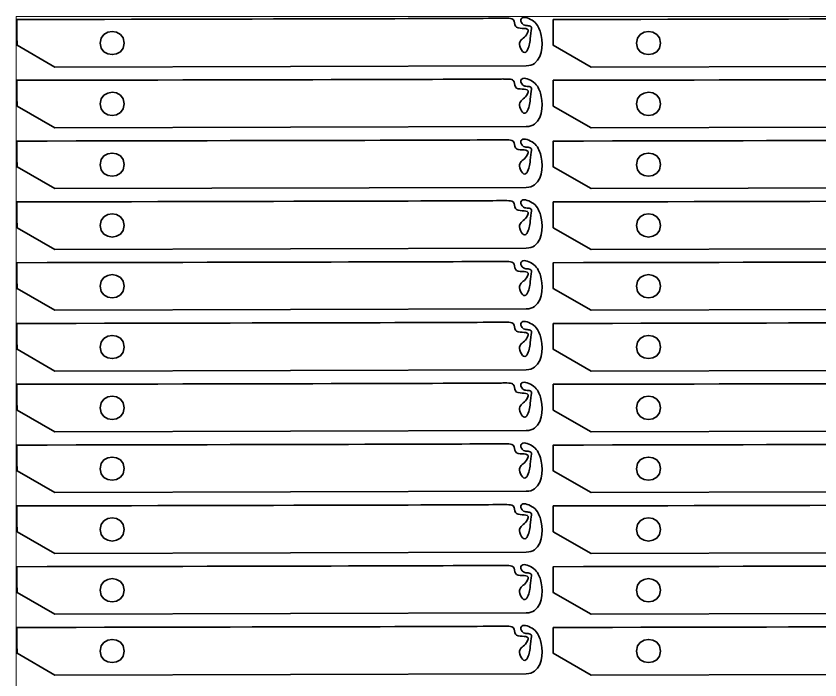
# Model space of a CAD drawing. Header units: millimetres. Extents: x 5 to 343, y -283 to -3.
# Drawn here: x 4.8 to 173.7, y -142.7 to -3.2 of the extents above; entities that cross this region are included whole.
import ezdxf

# ---------------------------------------------------------------- set-up
doc = ezdxf.new("R2010")
doc.units = ezdxf.units.MM
doc.header["$MEASUREMENT"] = 0
doc.layers.add('Laag 1', color=7, linetype='Continuous', lineweight=0)

# ---------------------------------------------------------------- blocks, each defined once
blk = doc.blocks.new('Block_3')
at = {"layer": 'Laag 1', "color": 177, "lineweight": 35, "true_color": 0x273582}
for points, knots in [([(111.05, -3.62), (110.97, -3.69), (110.9, -3.81), (110.87, -3.94), (110.76, -4.38), (111.15, -4.79), (111.19, -4.83), (111.76, -5.43), (112.61, -4.97), (113, -5.44), (113.17, -5.65), (113.09, -5.86), (112.96, -6.78), (112.72, -8.52), (112.81, -9.02), (112.39, -9.94), (112.19, -10.39), (112, -10.79), (111.68, -10.82), (111.36, -10.84), (111.01, -10.48), (110.78, -9.93), (110.52, -9.33), (110.56, -8.93), (110.65, -8.67), (110.9, -7.91), (111.76, -7.79), (112.22, -6.73), (112.36, -6.42), (112.43, -6.26), (112.36, -6.1), (112.09, -5.46), (110.2, -6.09), (109.7, -5.28), (109.45, -4.87), (109.69, -4.31), (109.22, -3.92), (109.13, -3.85), (109.05, -3.8), (108.93, -3.76), (108.59, -3.64), (108.17, -3.63), (107.31, -3.62), (107.12, -3.62), (107.02, -3.61), (106.82, -3.62), (105.8, -3.68), (73.79, -3.77), (4.96, -3.9), (4.96, -5.71), (4.97, -7.52), (4.98, -9.32), (4.98, -9.32), (12.92, -13.88), (12.92, -13.88), (12.92, -13.88), (111.99, -13.61), (111.99, -13.61), (112.74, -13.61), (113.3, -13.42), (113.73, -13.11), (115.7, -11.64), (115.43, -8.25), (114.97, -6.6), (114.78, -5.92), (114.43, -4.96), (113.52, -4.27), (112.8, -3.73), (111.56, -3.18), (111.05, -3.62)], [0, 0, 0, 0, 1, 1, 1, 2, 2, 2, 3, 3, 3, 4, 4, 4, 5, 5, 5, 6, 6, 6, 7, 7, 7, 8, 8, 8, 9, 9, 9, 10, 10, 10, 11, 11, 11, 12, 12, 12, 13, 13, 13, 14, 14, 14, 15, 15, 15, 16, 16, 16, 17, 17, 17, 18, 18, 18, 19, 19, 19, 20, 20, 20, 21, 21, 21, 22, 22, 22, 23, 23, 23, 23]), ([(22.47, -8.85), (22.43, -12.1), (27.53, -12.08), (27.47, -8.84), (27.51, -5.6), (22.42, -5.61), (22.47, -8.85)], [0, 0, 0, 0, 1, 1, 1, 2, 2, 2, 2])]:
    blk.add_open_spline(points, degree=3, knots=knots, dxfattribs=at)
blk = doc.blocks.new('Block_2')
at = {"layer": 'Laag 1'}
blk.add_blockref('Block_3', (0, 0), dxfattribs=at)
blk = doc.blocks.new('Block_5')
at = {"layer": 'Laag 1', "color": 177, "lineweight": 35, "true_color": 0x273582}
for points, knots in [([(223.75, -3.62), (223.67, -3.69), (223.6, -3.81), (223.57, -3.94), (223.46, -4.38), (223.85, -4.79), (223.88, -4.83), (224.46, -5.43), (225.31, -4.97), (225.69, -5.44), (225.86, -5.65), (225.79, -5.86), (225.66, -6.78), (225.42, -8.52), (225.5, -9.02), (225.08, -9.94), (224.88, -10.39), (224.7, -10.79), (224.38, -10.82), (224.06, -10.84), (223.71, -10.48), (223.48, -9.93), (223.21, -9.33), (223.26, -8.93), (223.34, -8.67), (223.6, -7.91), (224.45, -7.79), (224.92, -6.73), (225.05, -6.42), (225.12, -6.26), (225.06, -6.1), (224.78, -5.46), (222.89, -6.09), (222.4, -5.28), (222.14, -4.87), (222.39, -4.31), (221.92, -3.92), (221.82, -3.85), (221.75, -3.8), (221.63, -3.76), (221.29, -3.64), (220.86, -3.63), (220.01, -3.62), (219.81, -3.62), (219.71, -3.61), (219.51, -3.62), (218.49, -3.68), (186.49, -3.77), (117.65, -3.9), (117.66, -5.71), (117.66, -7.52), (117.67, -9.32), (117.67, -9.32), (125.61, -13.88), (125.61, -13.88), (125.61, -13.88), (224.68, -13.61), (224.68, -13.61), (225.43, -13.61), (226, -13.42), (226.43, -13.11), (228.4, -11.64), (228.12, -8.25), (227.66, -6.6), (227.47, -5.92), (227.13, -4.96), (226.21, -4.27), (225.5, -3.73), (224.25, -3.18), (223.75, -3.62)], [0, 0, 0, 0, 1, 1, 1, 2, 2, 2, 3, 3, 3, 4, 4, 4, 5, 5, 5, 6, 6, 6, 7, 7, 7, 8, 8, 8, 9, 9, 9, 10, 10, 10, 11, 11, 11, 12, 12, 12, 13, 13, 13, 14, 14, 14, 15, 15, 15, 16, 16, 16, 17, 17, 17, 18, 18, 18, 19, 19, 19, 20, 20, 20, 21, 21, 21, 22, 22, 22, 23, 23, 23, 23]), ([(135.17, -8.85), (135.13, -12.1), (140.22, -12.08), (140.17, -8.84), (140.21, -5.6), (135.11, -5.61), (135.17, -8.85)], [0, 0, 0, 0, 1, 1, 1, 2, 2, 2, 2])]:
    blk.add_open_spline(points, degree=3, knots=knots, dxfattribs=at)
blk = doc.blocks.new('Block_4')
at = {"layer": 'Laag 1'}
blk.add_blockref('Block_5', (0, 0), dxfattribs=at)
blk = doc.blocks.new('Block_9')
at = {"layer": 'Laag 1', "color": 177, "lineweight": 35, "true_color": 0x273582}
for points, knots in [([(111.05, -16.4), (110.97, -16.46), (110.9, -16.59), (110.87, -16.71), (110.76, -17.15), (111.15, -17.57), (111.19, -17.6), (111.76, -18.2), (112.61, -17.74), (113, -18.21), (113.17, -18.42), (113.09, -18.63), (112.96, -19.56), (112.72, -21.29), (112.81, -21.79), (112.39, -22.72), (112.19, -23.16), (112, -23.56), (111.68, -23.59), (111.36, -23.62), (111.01, -23.26), (110.78, -22.7), (110.52, -22.1), (110.56, -21.7), (110.65, -21.44), (110.9, -20.68), (111.76, -20.57), (112.22, -19.51), (112.36, -19.19), (112.43, -19.04), (112.36, -18.88), (112.09, -18.23), (110.2, -18.86), (109.7, -18.05), (109.45, -17.64), (109.69, -17.08), (109.22, -16.7), (109.13, -16.62), (109.05, -16.58), (108.93, -16.53), (108.59, -16.41), (108.17, -16.41), (107.31, -16.4), (107.12, -16.39), (107.02, -16.39), (106.82, -16.4), (105.8, -16.45), (73.79, -16.54), (4.96, -16.67), (4.96, -18.48), (4.97, -20.29), (4.98, -22.1), (4.98, -22.1), (12.92, -26.66), (12.92, -26.66), (12.92, -26.66), (111.99, -26.39), (111.99, -26.39), (112.74, -26.39), (113.3, -26.2), (113.73, -25.88), (115.7, -24.41), (115.43, -21.03), (114.97, -19.38), (114.78, -18.69), (114.43, -17.73), (113.52, -17.04), (112.8, -16.51), (111.56, -15.95), (111.05, -16.4)], [0, 0, 0, 0, 1, 1, 1, 2, 2, 2, 3, 3, 3, 4, 4, 4, 5, 5, 5, 6, 6, 6, 7, 7, 7, 8, 8, 8, 9, 9, 9, 10, 10, 10, 11, 11, 11, 12, 12, 12, 13, 13, 13, 14, 14, 14, 15, 15, 15, 16, 16, 16, 17, 17, 17, 18, 18, 18, 19, 19, 19, 20, 20, 20, 21, 21, 21, 22, 22, 22, 23, 23, 23, 23]), ([(22.47, -21.63), (22.43, -24.87), (27.53, -24.86), (27.47, -21.61), (27.51, -18.37), (22.42, -18.38), (22.47, -21.63)], [0, 0, 0, 0, 1, 1, 1, 2, 2, 2, 2])]:
    blk.add_open_spline(points, degree=3, knots=knots, dxfattribs=at)
blk = doc.blocks.new('Block_8')
at = {"layer": 'Laag 1'}
blk.add_blockref('Block_9', (0, 0), dxfattribs=at)
blk = doc.blocks.new('Block_11')
at = {"layer": 'Laag 1', "color": 177, "lineweight": 35, "true_color": 0x273582}
for points, knots in [([(223.75, -16.4), (223.67, -16.46), (223.6, -16.59), (223.57, -16.71), (223.46, -17.15), (223.85, -17.57), (223.88, -17.6), (224.46, -18.2), (225.31, -17.74), (225.69, -18.21), (225.86, -18.42), (225.79, -18.63), (225.66, -19.56), (225.42, -21.29), (225.5, -21.79), (225.08, -22.72), (224.88, -23.16), (224.7, -23.56), (224.38, -23.59), (224.06, -23.62), (223.71, -23.26), (223.48, -22.7), (223.21, -22.1), (223.26, -21.7), (223.34, -21.44), (223.6, -20.68), (224.45, -20.57), (224.92, -19.51), (225.05, -19.19), (225.12, -19.04), (225.06, -18.88), (224.78, -18.23), (222.89, -18.86), (222.4, -18.05), (222.14, -17.64), (222.39, -17.08), (221.92, -16.7), (221.82, -16.62), (221.75, -16.58), (221.63, -16.53), (221.29, -16.41), (220.86, -16.41), (220.01, -16.4), (219.81, -16.39), (219.71, -16.39), (219.51, -16.4), (218.49, -16.45), (186.49, -16.54), (117.65, -16.67), (117.66, -18.48), (117.66, -20.29), (117.67, -22.1), (117.67, -22.1), (125.61, -26.66), (125.61, -26.66), (125.61, -26.66), (224.68, -26.39), (224.68, -26.39), (225.43, -26.39), (226, -26.2), (226.43, -25.88), (228.4, -24.41), (228.12, -21.03), (227.66, -19.38), (227.47, -18.69), (227.13, -17.73), (226.21, -17.04), (225.5, -16.51), (224.25, -15.95), (223.75, -16.4)], [0, 0, 0, 0, 1, 1, 1, 2, 2, 2, 3, 3, 3, 4, 4, 4, 5, 5, 5, 6, 6, 6, 7, 7, 7, 8, 8, 8, 9, 9, 9, 10, 10, 10, 11, 11, 11, 12, 12, 12, 13, 13, 13, 14, 14, 14, 15, 15, 15, 16, 16, 16, 17, 17, 17, 18, 18, 18, 19, 19, 19, 20, 20, 20, 21, 21, 21, 22, 22, 22, 23, 23, 23, 23]), ([(135.17, -21.63), (135.13, -24.87), (140.22, -24.86), (140.17, -21.61), (140.21, -18.37), (135.11, -18.38), (135.17, -21.63)], [0, 0, 0, 0, 1, 1, 1, 2, 2, 2, 2])]:
    blk.add_open_spline(points, degree=3, knots=knots, dxfattribs=at)
blk = doc.blocks.new('Block_10')
at = {"layer": 'Laag 1'}
blk.add_blockref('Block_11', (0, 0), dxfattribs=at)
blk = doc.blocks.new('Block_15')
at = {"layer": 'Laag 1', "color": 177, "lineweight": 35, "true_color": 0x273582}
for points, knots in [([(111.05, -29.17), (110.97, -29.24), (110.9, -29.36), (110.87, -29.49), (110.76, -29.93), (111.15, -30.34), (111.19, -30.37), (111.76, -30.97), (112.61, -30.52), (113, -30.99), (113.17, -31.2), (113.09, -31.4), (112.96, -32.33), (112.72, -34.06), (112.81, -34.56), (112.39, -35.49), (112.19, -35.93), (112, -36.34), (111.68, -36.36), (111.36, -36.39), (111.01, -36.03), (110.78, -35.48), (110.52, -34.88), (110.56, -34.47), (110.65, -34.22), (110.9, -33.46), (111.76, -33.34), (112.22, -32.28), (112.36, -31.97), (112.43, -31.81), (112.36, -31.65), (112.09, -31), (110.2, -31.63), (109.7, -30.83), (109.45, -30.41), (109.69, -29.85), (109.22, -29.47), (109.13, -29.39), (109.05, -29.35), (108.93, -29.31), (108.59, -29.18), (108.17, -29.18), (107.31, -29.17), (107.12, -29.17), (107.02, -29.16), (106.82, -29.17), (105.8, -29.22), (73.79, -29.31), (4.96, -29.45), (4.96, -31.26), (4.97, -33.06), (4.98, -34.87), (4.98, -34.87), (12.92, -39.43), (12.92, -39.43), (12.92, -39.43), (111.99, -39.16), (111.99, -39.16), (112.74, -39.16), (113.3, -38.97), (113.73, -38.65), (115.7, -37.18), (115.43, -33.8), (114.97, -32.15), (114.78, -31.47), (114.43, -30.51), (113.52, -29.82), (112.8, -29.28), (111.56, -28.73), (111.05, -29.17)], [0, 0, 0, 0, 1, 1, 1, 2, 2, 2, 3, 3, 3, 4, 4, 4, 5, 5, 5, 6, 6, 6, 7, 7, 7, 8, 8, 8, 9, 9, 9, 10, 10, 10, 11, 11, 11, 12, 12, 12, 13, 13, 13, 14, 14, 14, 15, 15, 15, 16, 16, 16, 17, 17, 17, 18, 18, 18, 19, 19, 19, 20, 20, 20, 21, 21, 21, 22, 22, 22, 23, 23, 23, 23]), ([(22.47, -34.4), (22.43, -37.64), (27.53, -37.63), (27.47, -34.39), (27.51, -31.14), (22.42, -31.16), (22.47, -34.4)], [0, 0, 0, 0, 1, 1, 1, 2, 2, 2, 2])]:
    blk.add_open_spline(points, degree=3, knots=knots, dxfattribs=at)
blk = doc.blocks.new('Block_14')
at = {"layer": 'Laag 1'}
blk.add_blockref('Block_15', (0, 0), dxfattribs=at)
blk = doc.blocks.new('Block_17')
at = {"layer": 'Laag 1', "color": 177, "lineweight": 35, "true_color": 0x273582}
for points, knots in [([(223.75, -29.17), (223.67, -29.24), (223.6, -29.36), (223.57, -29.49), (223.46, -29.93), (223.85, -30.34), (223.88, -30.37), (224.46, -30.97), (225.31, -30.52), (225.69, -30.99), (225.86, -31.2), (225.79, -31.4), (225.66, -32.33), (225.42, -34.06), (225.5, -34.56), (225.08, -35.49), (224.88, -35.93), (224.7, -36.34), (224.38, -36.36), (224.06, -36.39), (223.71, -36.03), (223.48, -35.48), (223.21, -34.88), (223.26, -34.47), (223.34, -34.22), (223.6, -33.46), (224.45, -33.34), (224.92, -32.28), (225.05, -31.97), (225.12, -31.81), (225.06, -31.65), (224.78, -31), (222.89, -31.63), (222.4, -30.83), (222.14, -30.41), (222.39, -29.85), (221.92, -29.47), (221.82, -29.39), (221.75, -29.35), (221.63, -29.31), (221.29, -29.18), (220.86, -29.18), (220.01, -29.17), (219.81, -29.17), (219.71, -29.16), (219.51, -29.17), (218.49, -29.22), (186.49, -29.31), (117.65, -29.45), (117.66, -31.26), (117.66, -33.06), (117.67, -34.87), (117.67, -34.87), (125.61, -39.43), (125.61, -39.43), (125.61, -39.43), (224.68, -39.16), (224.68, -39.16), (225.43, -39.16), (226, -38.97), (226.43, -38.65), (228.4, -37.18), (228.12, -33.8), (227.66, -32.15), (227.47, -31.47), (227.13, -30.51), (226.21, -29.82), (225.5, -29.28), (224.25, -28.73), (223.75, -29.17)], [0, 0, 0, 0, 1, 1, 1, 2, 2, 2, 3, 3, 3, 4, 4, 4, 5, 5, 5, 6, 6, 6, 7, 7, 7, 8, 8, 8, 9, 9, 9, 10, 10, 10, 11, 11, 11, 12, 12, 12, 13, 13, 13, 14, 14, 14, 15, 15, 15, 16, 16, 16, 17, 17, 17, 18, 18, 18, 19, 19, 19, 20, 20, 20, 21, 21, 21, 22, 22, 22, 23, 23, 23, 23]), ([(135.17, -34.4), (135.13, -37.64), (140.22, -37.63), (140.17, -34.39), (140.21, -31.14), (135.11, -31.16), (135.17, -34.4)], [0, 0, 0, 0, 1, 1, 1, 2, 2, 2, 2])]:
    blk.add_open_spline(points, degree=3, knots=knots, dxfattribs=at)
blk = doc.blocks.new('Block_16')
at = {"layer": 'Laag 1'}
blk.add_blockref('Block_17', (0, 0), dxfattribs=at)
blk = doc.blocks.new('Block_21')
at = {"layer": 'Laag 1', "color": 177, "lineweight": 35, "true_color": 0x273582}
for points, knots in [([(111.05, -41.94), (110.97, -42.01), (110.9, -42.13), (110.87, -42.26), (110.76, -42.7), (111.15, -43.11), (111.19, -43.15), (111.76, -43.75), (112.61, -43.29), (113, -43.76), (113.17, -43.97), (113.09, -44.18), (112.96, -45.1), (112.72, -46.84), (112.81, -47.34), (112.39, -48.26), (112.19, -48.71), (112, -49.11), (111.68, -49.14), (111.36, -49.16), (111.01, -48.8), (110.78, -48.25), (110.52, -47.65), (110.56, -47.25), (110.65, -46.99), (110.9, -46.23), (111.76, -46.11), (112.22, -45.05), (112.36, -44.74), (112.43, -44.58), (112.36, -44.42), (112.09, -43.78), (110.2, -44.41), (109.7, -43.6), (109.45, -43.19), (109.69, -42.63), (109.22, -42.24), (109.13, -42.17), (109.05, -42.12), (108.93, -42.08), (108.59, -41.96), (108.17, -41.95), (107.31, -41.94), (107.12, -41.94), (107.02, -41.93), (106.82, -41.94), (105.8, -42), (73.79, -42.09), (4.96, -42.22), (4.96, -44.03), (4.97, -45.84), (4.98, -47.64), (4.98, -47.64), (12.92, -52.2), (12.92, -52.2), (12.92, -52.2), (111.99, -51.93), (111.99, -51.93), (112.74, -51.93), (113.3, -51.75), (113.73, -51.43), (115.7, -49.96), (115.43, -46.57), (114.97, -44.92), (114.78, -44.24), (114.43, -43.28), (113.52, -42.59), (112.8, -42.05), (111.56, -41.5), (111.05, -41.94)], [0, 0, 0, 0, 1, 1, 1, 2, 2, 2, 3, 3, 3, 4, 4, 4, 5, 5, 5, 6, 6, 6, 7, 7, 7, 8, 8, 8, 9, 9, 9, 10, 10, 10, 11, 11, 11, 12, 12, 12, 13, 13, 13, 14, 14, 14, 15, 15, 15, 16, 16, 16, 17, 17, 17, 18, 18, 18, 19, 19, 19, 20, 20, 20, 21, 21, 21, 22, 22, 22, 23, 23, 23, 23]), ([(22.47, -47.17), (22.43, -50.42), (27.53, -50.4), (27.47, -47.16), (27.51, -43.92), (22.42, -43.93), (22.47, -47.17)], [0, 0, 0, 0, 1, 1, 1, 2, 2, 2, 2])]:
    blk.add_open_spline(points, degree=3, knots=knots, dxfattribs=at)
blk = doc.blocks.new('Block_20')
at = {"layer": 'Laag 1'}
blk.add_blockref('Block_21', (0, 0), dxfattribs=at)
blk = doc.blocks.new('Block_23')
at = {"layer": 'Laag 1', "color": 177, "lineweight": 35, "true_color": 0x273582}
for points, knots in [([(223.75, -41.94), (223.67, -42.01), (223.6, -42.13), (223.57, -42.26), (223.46, -42.7), (223.85, -43.11), (223.88, -43.15), (224.46, -43.75), (225.31, -43.29), (225.69, -43.76), (225.86, -43.97), (225.79, -44.18), (225.66, -45.1), (225.42, -46.84), (225.5, -47.34), (225.08, -48.26), (224.88, -48.71), (224.7, -49.11), (224.38, -49.14), (224.06, -49.16), (223.71, -48.8), (223.48, -48.25), (223.21, -47.65), (223.26, -47.25), (223.34, -46.99), (223.6, -46.23), (224.45, -46.11), (224.92, -45.05), (225.05, -44.74), (225.12, -44.58), (225.06, -44.42), (224.78, -43.78), (222.89, -44.41), (222.4, -43.6), (222.14, -43.19), (222.39, -42.63), (221.92, -42.24), (221.82, -42.17), (221.75, -42.12), (221.63, -42.08), (221.29, -41.96), (220.86, -41.95), (220.01, -41.94), (219.81, -41.94), (219.71, -41.93), (219.51, -41.94), (218.49, -42), (186.49, -42.09), (117.65, -42.22), (117.66, -44.03), (117.66, -45.84), (117.67, -47.64), (117.67, -47.64), (125.61, -52.2), (125.61, -52.2), (125.61, -52.2), (224.68, -51.93), (224.68, -51.93), (225.43, -51.93), (226, -51.75), (226.43, -51.43), (228.4, -49.96), (228.12, -46.57), (227.66, -44.92), (227.47, -44.24), (227.13, -43.28), (226.21, -42.59), (225.5, -42.05), (224.25, -41.5), (223.75, -41.94)], [0, 0, 0, 0, 1, 1, 1, 2, 2, 2, 3, 3, 3, 4, 4, 4, 5, 5, 5, 6, 6, 6, 7, 7, 7, 8, 8, 8, 9, 9, 9, 10, 10, 10, 11, 11, 11, 12, 12, 12, 13, 13, 13, 14, 14, 14, 15, 15, 15, 16, 16, 16, 17, 17, 17, 18, 18, 18, 19, 19, 19, 20, 20, 20, 21, 21, 21, 22, 22, 22, 23, 23, 23, 23]), ([(135.17, -47.17), (135.13, -50.42), (140.22, -50.4), (140.17, -47.16), (140.21, -43.92), (135.11, -43.93), (135.17, -47.17)], [0, 0, 0, 0, 1, 1, 1, 2, 2, 2, 2])]:
    blk.add_open_spline(points, degree=3, knots=knots, dxfattribs=at)
blk = doc.blocks.new('Block_22')
at = {"layer": 'Laag 1'}
blk.add_blockref('Block_23', (0, 0), dxfattribs=at)
blk = doc.blocks.new('Block_27')
at = {"layer": 'Laag 1', "color": 177, "lineweight": 35, "true_color": 0x273582}
for points, knots in [([(111.05, -54.72), (110.97, -54.79), (110.9, -54.91), (110.87, -55.04), (110.76, -55.47), (111.15, -55.89), (111.19, -55.92), (111.76, -56.52), (112.61, -56.06), (113, -56.53), (113.17, -56.74), (113.09, -56.95), (112.96, -57.88), (112.72, -59.61), (112.81, -60.11), (112.39, -61.04), (112.19, -61.48), (112, -61.89), (111.68, -61.91), (111.36, -61.94), (111.01, -61.58), (110.78, -61.03), (110.52, -60.43), (110.56, -60.02), (110.65, -59.77), (110.9, -59), (111.76, -58.89), (112.22, -57.83), (112.36, -57.51), (112.43, -57.36), (112.36, -57.2), (112.09, -56.55), (110.2, -57.18), (109.7, -56.37), (109.45, -55.96), (109.69, -55.4), (109.22, -55.02), (109.13, -54.94), (109.05, -54.9), (108.93, -54.86), (108.59, -54.73), (108.17, -54.73), (107.31, -54.72), (107.12, -54.71), (107.02, -54.71), (106.82, -54.72), (105.8, -54.77), (73.79, -54.86), (4.96, -55), (4.96, -56.8), (4.97, -58.61), (4.98, -60.42), (4.98, -60.42), (12.92, -64.98), (12.92, -64.98), (12.92, -64.98), (111.99, -64.71), (111.99, -64.71), (112.74, -64.71), (113.3, -64.52), (113.73, -64.2), (115.7, -62.73), (115.43, -59.35), (114.97, -57.7), (114.78, -57.02), (114.43, -56.05), (113.52, -55.36), (112.8, -54.83), (111.56, -54.27), (111.05, -54.72)], [0, 0, 0, 0, 1, 1, 1, 2, 2, 2, 3, 3, 3, 4, 4, 4, 5, 5, 5, 6, 6, 6, 7, 7, 7, 8, 8, 8, 9, 9, 9, 10, 10, 10, 11, 11, 11, 12, 12, 12, 13, 13, 13, 14, 14, 14, 15, 15, 15, 16, 16, 16, 17, 17, 17, 18, 18, 18, 19, 19, 19, 20, 20, 20, 21, 21, 21, 22, 22, 22, 23, 23, 23, 23]), ([(22.47, -59.95), (22.43, -63.19), (27.53, -63.18), (27.47, -59.93), (27.51, -56.69), (22.42, -56.7), (22.47, -59.95)], [0, 0, 0, 0, 1, 1, 1, 2, 2, 2, 2])]:
    blk.add_open_spline(points, degree=3, knots=knots, dxfattribs=at)
blk = doc.blocks.new('Block_26')
at = {"layer": 'Laag 1'}
blk.add_blockref('Block_27', (0, 0), dxfattribs=at)
blk = doc.blocks.new('Block_29')
at = {"layer": 'Laag 1', "color": 177, "lineweight": 35, "true_color": 0x273582}
for points, knots in [([(223.75, -54.72), (223.67, -54.79), (223.6, -54.91), (223.57, -55.04), (223.46, -55.47), (223.85, -55.89), (223.88, -55.92), (224.46, -56.52), (225.31, -56.06), (225.69, -56.53), (225.86, -56.74), (225.79, -56.95), (225.66, -57.88), (225.42, -59.61), (225.5, -60.11), (225.08, -61.04), (224.88, -61.48), (224.7, -61.89), (224.38, -61.91), (224.06, -61.94), (223.71, -61.58), (223.48, -61.03), (223.21, -60.43), (223.26, -60.02), (223.34, -59.77), (223.6, -59), (224.45, -58.89), (224.92, -57.83), (225.05, -57.51), (225.12, -57.36), (225.06, -57.2), (224.78, -56.55), (222.89, -57.18), (222.4, -56.37), (222.14, -55.96), (222.39, -55.4), (221.92, -55.02), (221.82, -54.94), (221.75, -54.9), (221.63, -54.86), (221.29, -54.73), (220.86, -54.73), (220.01, -54.72), (219.81, -54.71), (219.71, -54.71), (219.51, -54.72), (218.49, -54.77), (186.49, -54.86), (117.65, -55), (117.66, -56.8), (117.66, -58.61), (117.67, -60.42), (117.67, -60.42), (125.61, -64.98), (125.61, -64.98), (125.61, -64.98), (224.68, -64.71), (224.68, -64.71), (225.43, -64.71), (226, -64.52), (226.43, -64.2), (228.4, -62.73), (228.12, -59.35), (227.66, -57.7), (227.47, -57.02), (227.13, -56.05), (226.21, -55.36), (225.5, -54.83), (224.25, -54.27), (223.75, -54.72)], [0, 0, 0, 0, 1, 1, 1, 2, 2, 2, 3, 3, 3, 4, 4, 4, 5, 5, 5, 6, 6, 6, 7, 7, 7, 8, 8, 8, 9, 9, 9, 10, 10, 10, 11, 11, 11, 12, 12, 12, 13, 13, 13, 14, 14, 14, 15, 15, 15, 16, 16, 16, 17, 17, 17, 18, 18, 18, 19, 19, 19, 20, 20, 20, 21, 21, 21, 22, 22, 22, 23, 23, 23, 23]), ([(135.17, -59.95), (135.13, -63.19), (140.22, -63.18), (140.17, -59.93), (140.21, -56.69), (135.11, -56.7), (135.17, -59.95)], [0, 0, 0, 0, 1, 1, 1, 2, 2, 2, 2])]:
    blk.add_open_spline(points, degree=3, knots=knots, dxfattribs=at)
blk = doc.blocks.new('Block_28')
at = {"layer": 'Laag 1'}
blk.add_blockref('Block_29', (0, 0), dxfattribs=at)
blk = doc.blocks.new('Block_33')
at = {"layer": 'Laag 1', "color": 177, "lineweight": 35, "true_color": 0x273582}
for points, knots in [([(111.05, -67.49), (110.97, -67.56), (110.9, -67.68), (110.87, -67.81), (110.76, -68.25), (111.15, -68.66), (111.19, -68.7), (111.76, -69.29), (112.61, -68.84), (113, -69.31), (113.17, -69.52), (113.09, -69.72), (112.96, -70.65), (112.72, -72.39), (112.81, -72.88), (112.39, -73.81), (112.19, -74.25), (112, -74.66), (111.68, -74.69), (111.36, -74.71), (111.01, -74.35), (110.78, -73.8), (110.52, -73.2), (110.56, -72.8), (110.65, -72.54), (110.9, -71.78), (111.76, -71.66), (112.22, -70.6), (112.36, -70.29), (112.43, -70.13), (112.36, -69.97), (112.09, -69.33), (110.2, -69.96), (109.7, -69.15), (109.45, -68.73), (109.69, -68.17), (109.22, -67.79), (109.13, -67.71), (109.05, -67.67), (108.93, -67.63), (108.59, -67.5), (108.17, -67.5), (107.31, -67.49), (107.12, -67.49), (107.02, -67.48), (106.82, -67.49), (105.8, -67.54), (73.79, -67.63), (4.96, -67.77), (4.96, -69.58), (4.97, -71.38), (4.98, -73.19), (4.98, -73.19), (12.92, -77.75), (12.92, -77.75), (12.92, -77.75), (111.99, -77.48), (111.99, -77.48), (112.74, -77.48), (113.3, -77.29), (113.73, -76.97), (115.7, -75.51), (115.43, -72.12), (114.97, -70.47), (114.78, -69.79), (114.43, -68.83), (113.52, -68.14), (112.8, -67.6), (111.56, -67.05), (111.05, -67.49)], [0, 0, 0, 0, 1, 1, 1, 2, 2, 2, 3, 3, 3, 4, 4, 4, 5, 5, 5, 6, 6, 6, 7, 7, 7, 8, 8, 8, 9, 9, 9, 10, 10, 10, 11, 11, 11, 12, 12, 12, 13, 13, 13, 14, 14, 14, 15, 15, 15, 16, 16, 16, 17, 17, 17, 18, 18, 18, 19, 19, 19, 20, 20, 20, 21, 21, 21, 22, 22, 22, 23, 23, 23, 23]), ([(22.47, -72.72), (22.43, -75.97), (27.53, -75.95), (27.47, -72.71), (27.51, -69.46), (22.42, -69.48), (22.47, -72.72)], [0, 0, 0, 0, 1, 1, 1, 2, 2, 2, 2])]:
    blk.add_open_spline(points, degree=3, knots=knots, dxfattribs=at)
blk = doc.blocks.new('Block_32')
at = {"layer": 'Laag 1'}
blk.add_blockref('Block_33', (0, 0), dxfattribs=at)
blk = doc.blocks.new('Block_35')
at = {"layer": 'Laag 1', "color": 177, "lineweight": 35, "true_color": 0x273582}
for points, knots in [([(223.75, -67.49), (223.67, -67.56), (223.6, -67.68), (223.57, -67.81), (223.46, -68.25), (223.85, -68.66), (223.88, -68.7), (224.46, -69.29), (225.31, -68.84), (225.69, -69.31), (225.86, -69.52), (225.79, -69.72), (225.66, -70.65), (225.42, -72.39), (225.5, -72.88), (225.08, -73.81), (224.88, -74.25), (224.7, -74.66), (224.38, -74.69), (224.06, -74.71), (223.71, -74.35), (223.48, -73.8), (223.21, -73.2), (223.26, -72.8), (223.34, -72.54), (223.6, -71.78), (224.45, -71.66), (224.92, -70.6), (225.05, -70.29), (225.12, -70.13), (225.06, -69.97), (224.78, -69.33), (222.89, -69.96), (222.4, -69.15), (222.14, -68.73), (222.39, -68.17), (221.92, -67.79), (221.82, -67.71), (221.75, -67.67), (221.63, -67.63), (221.29, -67.5), (220.86, -67.5), (220.01, -67.49), (219.81, -67.49), (219.71, -67.48), (219.51, -67.49), (218.49, -67.54), (186.49, -67.63), (117.65, -67.77), (117.66, -69.58), (117.66, -71.38), (117.67, -73.19), (117.67, -73.19), (125.61, -77.75), (125.61, -77.75), (125.61, -77.75), (224.68, -77.48), (224.68, -77.48), (225.43, -77.48), (226, -77.29), (226.43, -76.97), (228.4, -75.51), (228.12, -72.12), (227.66, -70.47), (227.47, -69.79), (227.13, -68.83), (226.21, -68.14), (225.5, -67.6), (224.25, -67.05), (223.75, -67.49)], [0, 0, 0, 0, 1, 1, 1, 2, 2, 2, 3, 3, 3, 4, 4, 4, 5, 5, 5, 6, 6, 6, 7, 7, 7, 8, 8, 8, 9, 9, 9, 10, 10, 10, 11, 11, 11, 12, 12, 12, 13, 13, 13, 14, 14, 14, 15, 15, 15, 16, 16, 16, 17, 17, 17, 18, 18, 18, 19, 19, 19, 20, 20, 20, 21, 21, 21, 22, 22, 22, 23, 23, 23, 23]), ([(135.17, -72.72), (135.13, -75.97), (140.22, -75.95), (140.17, -72.71), (140.21, -69.46), (135.11, -69.48), (135.17, -72.72)], [0, 0, 0, 0, 1, 1, 1, 2, 2, 2, 2])]:
    blk.add_open_spline(points, degree=3, knots=knots, dxfattribs=at)
blk = doc.blocks.new('Block_34')
at = {"layer": 'Laag 1'}
blk.add_blockref('Block_35', (0, 0), dxfattribs=at)
blk = doc.blocks.new('Block_39')
at = {"layer": 'Laag 1', "color": 177, "lineweight": 35, "true_color": 0x273582}
for points, knots in [([(111.05, -80.26), (110.97, -80.33), (110.9, -80.45), (110.87, -80.58), (110.76, -81.02), (111.15, -81.44), (111.19, -81.47), (111.76, -82.07), (112.61, -81.61), (113, -82.08), (113.17, -82.29), (113.09, -82.5), (112.96, -83.42), (112.72, -85.16), (112.81, -85.66), (112.39, -86.59), (112.19, -87.03), (112, -87.43), (111.68, -87.46), (111.36, -87.49), (111.01, -87.13), (110.78, -86.57), (110.52, -85.97), (110.56, -85.57), (110.65, -85.31), (110.9, -84.55), (111.76, -84.44), (112.22, -83.38), (112.36, -83.06), (112.43, -82.9), (112.36, -82.74), (112.09, -82.1), (110.2, -82.73), (109.7, -81.92), (109.45, -81.51), (109.69, -80.95), (109.22, -80.56), (109.13, -80.49), (109.05, -80.45), (108.93, -80.4), (108.59, -80.28), (108.17, -80.27), (107.31, -80.26), (107.12, -80.26), (107.02, -80.26), (106.82, -80.27), (105.8, -80.32), (73.79, -80.41), (4.96, -80.54), (4.96, -82.35), (4.97, -84.16), (4.98, -85.97), (4.98, -85.97), (12.92, -90.52), (12.92, -90.52), (12.92, -90.52), (111.99, -90.26), (111.99, -90.26), (112.74, -90.25), (113.3, -90.07), (113.73, -89.75), (115.7, -88.28), (115.43, -84.89), (114.97, -83.25), (114.78, -82.56), (114.43, -81.6), (113.52, -80.91), (112.8, -80.37), (111.56, -79.82), (111.05, -80.26)], [0, 0, 0, 0, 1, 1, 1, 2, 2, 2, 3, 3, 3, 4, 4, 4, 5, 5, 5, 6, 6, 6, 7, 7, 7, 8, 8, 8, 9, 9, 9, 10, 10, 10, 11, 11, 11, 12, 12, 12, 13, 13, 13, 14, 14, 14, 15, 15, 15, 16, 16, 16, 17, 17, 17, 18, 18, 18, 19, 19, 19, 20, 20, 20, 21, 21, 21, 22, 22, 22, 23, 23, 23, 23]), ([(22.47, -85.5), (22.43, -88.74), (27.53, -88.73), (27.47, -85.48), (27.51, -82.24), (22.42, -82.25), (22.47, -85.5)], [0, 0, 0, 0, 1, 1, 1, 2, 2, 2, 2])]:
    blk.add_open_spline(points, degree=3, knots=knots, dxfattribs=at)
blk = doc.blocks.new('Block_38')
at = {"layer": 'Laag 1'}
blk.add_blockref('Block_39', (0, 0), dxfattribs=at)
blk = doc.blocks.new('Block_41')
at = {"layer": 'Laag 1', "color": 177, "lineweight": 35, "true_color": 0x273582}
for points, knots in [([(223.75, -80.26), (223.67, -80.33), (223.6, -80.45), (223.57, -80.58), (223.46, -81.02), (223.85, -81.44), (223.88, -81.47), (224.46, -82.07), (225.31, -81.61), (225.69, -82.08), (225.86, -82.29), (225.79, -82.5), (225.66, -83.42), (225.42, -85.16), (225.5, -85.66), (225.08, -86.59), (224.88, -87.03), (224.7, -87.43), (224.38, -87.46), (224.06, -87.49), (223.71, -87.13), (223.48, -86.57), (223.21, -85.97), (223.26, -85.57), (223.34, -85.31), (223.6, -84.55), (224.45, -84.44), (224.92, -83.38), (225.05, -83.06), (225.12, -82.9), (225.06, -82.74), (224.78, -82.1), (222.89, -82.73), (222.4, -81.92), (222.14, -81.51), (222.39, -80.95), (221.92, -80.56), (221.82, -80.49), (221.75, -80.45), (221.63, -80.4), (221.29, -80.28), (220.86, -80.27), (220.01, -80.26), (219.81, -80.26), (219.71, -80.26), (219.51, -80.27), (218.49, -80.32), (186.49, -80.41), (117.65, -80.54), (117.66, -82.35), (117.66, -84.16), (117.67, -85.97), (117.67, -85.97), (125.61, -90.52), (125.61, -90.52), (125.61, -90.52), (224.68, -90.26), (224.68, -90.26), (225.43, -90.25), (226, -90.07), (226.43, -89.75), (228.4, -88.28), (228.12, -84.89), (227.66, -83.25), (227.47, -82.56), (227.13, -81.6), (226.21, -80.91), (225.5, -80.37), (224.25, -79.82), (223.75, -80.26)], [0, 0, 0, 0, 1, 1, 1, 2, 2, 2, 3, 3, 3, 4, 4, 4, 5, 5, 5, 6, 6, 6, 7, 7, 7, 8, 8, 8, 9, 9, 9, 10, 10, 10, 11, 11, 11, 12, 12, 12, 13, 13, 13, 14, 14, 14, 15, 15, 15, 16, 16, 16, 17, 17, 17, 18, 18, 18, 19, 19, 19, 20, 20, 20, 21, 21, 21, 22, 22, 22, 23, 23, 23, 23]), ([(135.17, -85.5), (135.13, -88.74), (140.22, -88.73), (140.17, -85.48), (140.21, -82.24), (135.11, -82.25), (135.17, -85.5)], [0, 0, 0, 0, 1, 1, 1, 2, 2, 2, 2])]:
    blk.add_open_spline(points, degree=3, knots=knots, dxfattribs=at)
blk = doc.blocks.new('Block_40')
at = {"layer": 'Laag 1'}
blk.add_blockref('Block_41', (0, 0), dxfattribs=at)
blk = doc.blocks.new('Block_45')
at = {"layer": 'Laag 1', "color": 177, "lineweight": 35, "true_color": 0x273582}
for points, knots in [([(111.05, -93.04), (110.97, -93.11), (110.9, -93.23), (110.87, -93.36), (110.76, -93.79), (111.15, -94.21), (111.19, -94.24), (111.76, -94.84), (112.61, -94.39), (113, -94.85), (113.17, -95.06), (113.09, -95.27), (112.96, -96.2), (112.72, -97.93), (112.81, -98.43), (112.39, -99.36), (112.19, -99.8), (112, -100.21), (111.68, -100.23), (111.36, -100.26), (111.01, -99.9), (110.78, -99.35), (110.52, -98.75), (110.56, -98.34), (110.65, -98.09), (110.9, -97.32), (111.76, -97.21), (112.22, -96.15), (112.36, -95.83), (112.43, -95.68), (112.36, -95.52), (112.09, -94.87), (110.2, -95.5), (109.7, -94.69), (109.45, -94.28), (109.69, -93.72), (109.22, -93.34), (109.13, -93.26), (109.05, -93.22), (108.93, -93.18), (108.59, -93.05), (108.17, -93.05), (107.31, -93.04), (107.12, -93.04), (107.02, -93.03), (106.82, -93.04), (105.8, -93.09), (73.79, -93.18), (4.96, -93.32), (4.96, -95.12), (4.97, -96.93), (4.98, -98.74), (4.98, -98.74), (12.92, -103.3), (12.92, -103.3), (12.92, -103.3), (111.99, -103.03), (111.99, -103.03), (112.74, -103.03), (113.3, -102.84), (113.73, -102.52), (115.7, -101.05), (115.43, -97.67), (114.97, -96.02), (114.78, -95.34), (114.43, -94.37), (113.52, -93.68), (112.8, -93.15), (111.56, -92.59), (111.05, -93.04)], [0, 0, 0, 0, 1, 1, 1, 2, 2, 2, 3, 3, 3, 4, 4, 4, 5, 5, 5, 6, 6, 6, 7, 7, 7, 8, 8, 8, 9, 9, 9, 10, 10, 10, 11, 11, 11, 12, 12, 12, 13, 13, 13, 14, 14, 14, 15, 15, 15, 16, 16, 16, 17, 17, 17, 18, 18, 18, 19, 19, 19, 20, 20, 20, 21, 21, 21, 22, 22, 22, 23, 23, 23, 23]), ([(22.47, -98.27), (22.43, -101.51), (27.53, -101.5), (27.47, -98.26), (27.51, -95.01), (22.42, -95.03), (22.47, -98.27)], [0, 0, 0, 0, 1, 1, 1, 2, 2, 2, 2])]:
    blk.add_open_spline(points, degree=3, knots=knots, dxfattribs=at)
blk = doc.blocks.new('Block_44')
at = {"layer": 'Laag 1'}
blk.add_blockref('Block_45', (0, 0), dxfattribs=at)
blk = doc.blocks.new('Block_47')
at = {"layer": 'Laag 1', "color": 177, "lineweight": 35, "true_color": 0x273582}
for points, knots in [([(223.75, -93.04), (223.67, -93.11), (223.6, -93.23), (223.57, -93.36), (223.46, -93.79), (223.85, -94.21), (223.88, -94.24), (224.46, -94.84), (225.31, -94.39), (225.69, -94.85), (225.86, -95.06), (225.79, -95.27), (225.66, -96.2), (225.42, -97.93), (225.5, -98.43), (225.08, -99.36), (224.88, -99.8), (224.7, -100.21), (224.38, -100.23), (224.06, -100.26), (223.71, -99.9), (223.48, -99.35), (223.21, -98.75), (223.26, -98.34), (223.34, -98.09), (223.6, -97.32), (224.45, -97.21), (224.92, -96.15), (225.05, -95.83), (225.12, -95.68), (225.06, -95.52), (224.78, -94.87), (222.89, -95.5), (222.4, -94.69), (222.14, -94.28), (222.39, -93.72), (221.92, -93.34), (221.82, -93.26), (221.75, -93.22), (221.63, -93.18), (221.29, -93.05), (220.86, -93.05), (220.01, -93.04), (219.81, -93.04), (219.71, -93.03), (219.51, -93.04), (218.49, -93.09), (186.49, -93.18), (117.65, -93.32), (117.66, -95.12), (117.66, -96.93), (117.67, -98.74), (117.67, -98.74), (125.61, -103.3), (125.61, -103.3), (125.61, -103.3), (224.68, -103.03), (224.68, -103.03), (225.43, -103.03), (226, -102.84), (226.43, -102.52), (228.4, -101.05), (228.12, -97.67), (227.66, -96.02), (227.47, -95.34), (227.13, -94.37), (226.21, -93.68), (225.5, -93.15), (224.25, -92.59), (223.75, -93.04)], [0, 0, 0, 0, 1, 1, 1, 2, 2, 2, 3, 3, 3, 4, 4, 4, 5, 5, 5, 6, 6, 6, 7, 7, 7, 8, 8, 8, 9, 9, 9, 10, 10, 10, 11, 11, 11, 12, 12, 12, 13, 13, 13, 14, 14, 14, 15, 15, 15, 16, 16, 16, 17, 17, 17, 18, 18, 18, 19, 19, 19, 20, 20, 20, 21, 21, 21, 22, 22, 22, 23, 23, 23, 23]), ([(135.17, -98.27), (135.13, -101.51), (140.22, -101.5), (140.17, -98.26), (140.21, -95.01), (135.11, -95.03), (135.17, -98.27)], [0, 0, 0, 0, 1, 1, 1, 2, 2, 2, 2])]:
    blk.add_open_spline(points, degree=3, knots=knots, dxfattribs=at)
blk = doc.blocks.new('Block_46')
at = {"layer": 'Laag 1'}
blk.add_blockref('Block_47', (0, 0), dxfattribs=at)
blk = doc.blocks.new('Block_51')
at = {"layer": 'Laag 1', "color": 177, "lineweight": 35, "true_color": 0x273582}
for points, knots in [([(111.05, -105.81), (110.97, -105.88), (110.9, -106), (110.87, -106.13), (110.76, -106.57), (111.15, -106.98), (111.19, -107.02), (111.76, -107.61), (112.61, -107.16), (113, -107.63), (113.17, -107.84), (113.09, -108.05), (112.96, -108.97), (112.72, -110.71), (112.81, -111.21), (112.39, -112.13), (112.19, -112.58), (112, -112.98), (111.68, -113.01), (111.36, -113.03), (111.01, -112.67), (110.78, -112.12), (110.52, -111.52), (110.56, -111.12), (110.65, -110.86), (110.9, -110.1), (111.76, -109.98), (112.22, -108.92), (112.36, -108.61), (112.43, -108.45), (112.36, -108.29), (112.09, -107.65), (110.2, -108.28), (109.7, -107.47), (109.45, -107.06), (109.69, -106.5), (109.22, -106.11), (109.13, -106.04), (109.05, -105.99), (108.93, -105.95), (108.59, -105.83), (108.17, -105.82), (107.31, -105.81), (107.12, -105.81), (107.02, -105.8), (106.82, -105.81), (105.8, -105.86), (73.79, -105.96), (4.96, -106.09), (4.96, -107.9), (4.97, -109.71), (4.98, -111.51), (4.98, -111.51), (12.92, -116.07), (12.92, -116.07), (12.92, -116.07), (111.99, -115.8), (111.99, -115.8), (112.74, -115.8), (113.3, -115.61), (113.73, -115.3), (115.7, -113.83), (115.43, -110.44), (114.97, -108.79), (114.78, -108.11), (114.43, -107.15), (113.52, -106.46), (112.8, -105.92), (111.56, -105.37), (111.05, -105.81)], [0, 0, 0, 0, 1, 1, 1, 2, 2, 2, 3, 3, 3, 4, 4, 4, 5, 5, 5, 6, 6, 6, 7, 7, 7, 8, 8, 8, 9, 9, 9, 10, 10, 10, 11, 11, 11, 12, 12, 12, 13, 13, 13, 14, 14, 14, 15, 15, 15, 16, 16, 16, 17, 17, 17, 18, 18, 18, 19, 19, 19, 20, 20, 20, 21, 21, 21, 22, 22, 22, 23, 23, 23, 23]), ([(22.47, -111.04), (22.43, -114.29), (27.53, -114.27), (27.47, -111.03), (27.51, -107.79), (22.42, -107.8), (22.47, -111.04)], [0, 0, 0, 0, 1, 1, 1, 2, 2, 2, 2])]:
    blk.add_open_spline(points, degree=3, knots=knots, dxfattribs=at)
blk = doc.blocks.new('Block_50')
at = {"layer": 'Laag 1'}
blk.add_blockref('Block_51', (0, 0), dxfattribs=at)
blk = doc.blocks.new('Block_53')
at = {"layer": 'Laag 1', "color": 177, "lineweight": 35, "true_color": 0x273582}
for points, knots in [([(223.75, -105.81), (223.67, -105.88), (223.6, -106), (223.57, -106.13), (223.46, -106.57), (223.85, -106.98), (223.88, -107.02), (224.46, -107.61), (225.31, -107.16), (225.69, -107.63), (225.86, -107.84), (225.79, -108.05), (225.66, -108.97), (225.42, -110.71), (225.5, -111.21), (225.08, -112.13), (224.88, -112.58), (224.7, -112.98), (224.38, -113.01), (224.06, -113.03), (223.71, -112.67), (223.48, -112.12), (223.21, -111.52), (223.26, -111.12), (223.34, -110.86), (223.6, -110.1), (224.45, -109.98), (224.92, -108.92), (225.05, -108.61), (225.12, -108.45), (225.06, -108.29), (224.78, -107.65), (222.89, -108.28), (222.4, -107.47), (222.14, -107.06), (222.39, -106.5), (221.92, -106.11), (221.82, -106.04), (221.75, -105.99), (221.63, -105.95), (221.29, -105.83), (220.86, -105.82), (220.01, -105.81), (219.81, -105.81), (219.71, -105.8), (219.51, -105.81), (218.49, -105.86), (186.49, -105.96), (117.65, -106.09), (117.66, -107.9), (117.66, -109.71), (117.67, -111.51), (117.67, -111.51), (125.61, -116.07), (125.61, -116.07), (125.61, -116.07), (224.68, -115.8), (224.68, -115.8), (225.43, -115.8), (226, -115.61), (226.43, -115.3), (228.4, -113.83), (228.12, -110.44), (227.66, -108.79), (227.47, -108.11), (227.13, -107.15), (226.21, -106.46), (225.5, -105.92), (224.25, -105.37), (223.75, -105.81)], [0, 0, 0, 0, 1, 1, 1, 2, 2, 2, 3, 3, 3, 4, 4, 4, 5, 5, 5, 6, 6, 6, 7, 7, 7, 8, 8, 8, 9, 9, 9, 10, 10, 10, 11, 11, 11, 12, 12, 12, 13, 13, 13, 14, 14, 14, 15, 15, 15, 16, 16, 16, 17, 17, 17, 18, 18, 18, 19, 19, 19, 20, 20, 20, 21, 21, 21, 22, 22, 22, 23, 23, 23, 23]), ([(135.17, -111.04), (135.13, -114.29), (140.22, -114.27), (140.17, -111.03), (140.21, -107.79), (135.11, -107.8), (135.17, -111.04)], [0, 0, 0, 0, 1, 1, 1, 2, 2, 2, 2])]:
    blk.add_open_spline(points, degree=3, knots=knots, dxfattribs=at)
blk = doc.blocks.new('Block_52')
at = {"layer": 'Laag 1'}
blk.add_blockref('Block_53', (0, 0), dxfattribs=at)
blk = doc.blocks.new('Block_57')
at = {"layer": 'Laag 1', "color": 177, "lineweight": 35, "true_color": 0x273582}
for points, knots in [([(111.05, -118.58), (110.97, -118.65), (110.9, -118.77), (110.87, -118.9), (110.76, -119.34), (111.15, -119.76), (111.19, -119.79), (111.76, -120.39), (112.61, -119.93), (113, -120.4), (113.17, -120.61), (113.09, -120.82), (112.96, -121.75), (112.72, -123.48), (112.81, -123.98), (112.39, -124.91), (112.19, -125.35), (112, -125.75), (111.68, -125.78), (111.36, -125.81), (111.01, -125.45), (110.78, -124.89), (110.52, -124.29), (110.56, -123.89), (110.65, -123.63), (110.9, -122.87), (111.76, -122.76), (112.22, -121.7), (112.36, -121.38), (112.43, -121.22), (112.36, -121.07), (112.09, -120.42), (110.2, -121.05), (109.7, -120.24), (109.45, -119.83), (109.69, -119.27), (109.22, -118.89), (109.13, -118.81), (109.05, -118.77), (108.93, -118.72), (108.59, -118.6), (108.17, -118.59), (107.31, -118.58), (107.12, -118.58), (107.02, -118.58), (106.82, -118.59), (105.8, -118.64), (73.79, -118.73), (4.96, -118.86), (4.96, -120.67), (4.97, -122.48), (4.98, -124.29), (4.98, -124.29), (12.92, -128.84), (12.92, -128.84), (12.92, -128.84), (111.99, -128.58), (111.99, -128.58), (112.74, -128.57), (113.3, -128.39), (113.73, -128.07), (115.7, -126.6), (115.43, -123.21), (114.97, -121.57), (114.78, -120.88), (114.43, -119.92), (113.52, -119.23), (112.8, -118.7), (111.56, -118.14), (111.05, -118.58)], [0, 0, 0, 0, 1, 1, 1, 2, 2, 2, 3, 3, 3, 4, 4, 4, 5, 5, 5, 6, 6, 6, 7, 7, 7, 8, 8, 8, 9, 9, 9, 10, 10, 10, 11, 11, 11, 12, 12, 12, 13, 13, 13, 14, 14, 14, 15, 15, 15, 16, 16, 16, 17, 17, 17, 18, 18, 18, 19, 19, 19, 20, 20, 20, 21, 21, 21, 22, 22, 22, 23, 23, 23, 23]), ([(22.47, -123.82), (22.43, -127.06), (27.53, -127.05), (27.47, -123.8), (27.51, -120.56), (22.42, -120.57), (22.47, -123.82)], [0, 0, 0, 0, 1, 1, 1, 2, 2, 2, 2])]:
    blk.add_open_spline(points, degree=3, knots=knots, dxfattribs=at)
blk = doc.blocks.new('Block_56')
at = {"layer": 'Laag 1'}
blk.add_blockref('Block_57', (0, 0), dxfattribs=at)
blk = doc.blocks.new('Block_59')
at = {"layer": 'Laag 1', "color": 177, "lineweight": 35, "true_color": 0x273582}
for points, knots in [([(223.75, -118.58), (223.67, -118.65), (223.6, -118.77), (223.57, -118.9), (223.46, -119.34), (223.85, -119.76), (223.88, -119.79), (224.46, -120.39), (225.31, -119.93), (225.69, -120.4), (225.86, -120.61), (225.79, -120.82), (225.66, -121.75), (225.42, -123.48), (225.5, -123.98), (225.08, -124.91), (224.88, -125.35), (224.7, -125.75), (224.38, -125.78), (224.06, -125.81), (223.71, -125.45), (223.48, -124.89), (223.21, -124.29), (223.26, -123.89), (223.34, -123.63), (223.6, -122.87), (224.45, -122.76), (224.92, -121.7), (225.05, -121.38), (225.12, -121.22), (225.06, -121.07), (224.78, -120.42), (222.89, -121.05), (222.4, -120.24), (222.14, -119.83), (222.39, -119.27), (221.92, -118.89), (221.82, -118.81), (221.75, -118.77), (221.63, -118.72), (221.29, -118.6), (220.86, -118.59), (220.01, -118.58), (219.81, -118.58), (219.71, -118.58), (219.51, -118.59), (218.49, -118.64), (186.49, -118.73), (117.65, -118.86), (117.66, -120.67), (117.66, -122.48), (117.67, -124.29), (117.67, -124.29), (125.61, -128.84), (125.61, -128.84), (125.61, -128.84), (224.68, -128.58), (224.68, -128.58), (225.43, -128.57), (226, -128.39), (226.43, -128.07), (228.4, -126.6), (228.12, -123.21), (227.66, -121.57), (227.47, -120.88), (227.13, -119.92), (226.21, -119.23), (225.5, -118.7), (224.25, -118.14), (223.75, -118.58)], [0, 0, 0, 0, 1, 1, 1, 2, 2, 2, 3, 3, 3, 4, 4, 4, 5, 5, 5, 6, 6, 6, 7, 7, 7, 8, 8, 8, 9, 9, 9, 10, 10, 10, 11, 11, 11, 12, 12, 12, 13, 13, 13, 14, 14, 14, 15, 15, 15, 16, 16, 16, 17, 17, 17, 18, 18, 18, 19, 19, 19, 20, 20, 20, 21, 21, 21, 22, 22, 22, 23, 23, 23, 23]), ([(135.17, -123.82), (135.13, -127.06), (140.22, -127.05), (140.17, -123.8), (140.21, -120.56), (135.11, -120.57), (135.17, -123.82)], [0, 0, 0, 0, 1, 1, 1, 2, 2, 2, 2])]:
    blk.add_open_spline(points, degree=3, knots=knots, dxfattribs=at)
blk = doc.blocks.new('Block_58')
at = {"layer": 'Laag 1'}
blk.add_blockref('Block_59', (0, 0), dxfattribs=at)
blk = doc.blocks.new('Block_63')
at = {"layer": 'Laag 1', "color": 177, "lineweight": 35, "true_color": 0x273582}
for points, knots in [([(111.05, -131.36), (110.97, -131.43), (110.9, -131.55), (110.87, -131.68), (110.76, -132.11), (111.15, -132.53), (111.19, -132.56), (111.76, -133.16), (112.61, -132.71), (113, -133.18), (113.17, -133.39), (113.09, -133.59), (112.96, -134.52), (112.72, -136.25), (112.81, -136.75), (112.39, -137.68), (112.19, -138.12), (112, -138.53), (111.68, -138.55), (111.36, -138.58), (111.01, -138.22), (110.78, -137.67), (110.52, -137.07), (110.56, -136.66), (110.65, -136.41), (110.9, -135.64), (111.76, -135.53), (112.22, -134.47), (112.36, -134.16), (112.43, -134), (112.36, -133.84), (112.09, -133.19), (110.2, -133.82), (109.7, -133.01), (109.45, -132.6), (109.69, -132.04), (109.22, -131.66), (109.13, -131.58), (109.05, -131.54), (108.93, -131.5), (108.59, -131.37), (108.17, -131.37), (107.31, -131.36), (107.12, -131.36), (107.02, -131.35), (106.82, -131.36), (105.8, -131.41), (73.79, -131.5), (4.96, -131.64), (4.96, -133.45), (4.97, -135.25), (4.98, -137.06), (4.98, -137.06), (12.92, -141.62), (12.92, -141.62), (12.92, -141.62), (111.99, -141.35), (111.99, -141.35), (112.74, -141.35), (113.3, -141.16), (113.73, -140.84), (115.7, -139.37), (115.43, -135.99), (114.97, -134.34), (114.78, -133.66), (114.43, -132.7), (113.52, -132), (112.8, -131.47), (111.56, -130.92), (111.05, -131.36)], [0, 0, 0, 0, 1, 1, 1, 2, 2, 2, 3, 3, 3, 4, 4, 4, 5, 5, 5, 6, 6, 6, 7, 7, 7, 8, 8, 8, 9, 9, 9, 10, 10, 10, 11, 11, 11, 12, 12, 12, 13, 13, 13, 14, 14, 14, 15, 15, 15, 16, 16, 16, 17, 17, 17, 18, 18, 18, 19, 19, 19, 20, 20, 20, 21, 21, 21, 22, 22, 22, 23, 23, 23, 23]), ([(22.47, -136.59), (22.43, -139.83), (27.53, -139.82), (27.47, -136.58), (27.51, -133.33), (22.42, -133.35), (22.47, -136.59)], [0, 0, 0, 0, 1, 1, 1, 2, 2, 2, 2])]:
    blk.add_open_spline(points, degree=3, knots=knots, dxfattribs=at)
blk = doc.blocks.new('Block_62')
at = {"layer": 'Laag 1'}
blk.add_blockref('Block_63', (0, 0), dxfattribs=at)
blk = doc.blocks.new('Block_65')
at = {"layer": 'Laag 1', "color": 177, "lineweight": 35, "true_color": 0x273582}
for points, knots in [([(223.75, -131.36), (223.67, -131.43), (223.6, -131.55), (223.57, -131.68), (223.46, -132.11), (223.85, -132.53), (223.88, -132.56), (224.46, -133.16), (225.31, -132.71), (225.69, -133.18), (225.86, -133.39), (225.79, -133.59), (225.66, -134.52), (225.42, -136.25), (225.5, -136.75), (225.08, -137.68), (224.88, -138.12), (224.7, -138.53), (224.38, -138.55), (224.06, -138.58), (223.71, -138.22), (223.48, -137.67), (223.21, -137.07), (223.26, -136.66), (223.34, -136.41), (223.6, -135.64), (224.45, -135.53), (224.92, -134.47), (225.05, -134.16), (225.12, -134), (225.06, -133.84), (224.78, -133.19), (222.89, -133.82), (222.4, -133.01), (222.14, -132.6), (222.39, -132.04), (221.92, -131.66), (221.82, -131.58), (221.75, -131.54), (221.63, -131.5), (221.29, -131.37), (220.86, -131.37), (220.01, -131.36), (219.81, -131.36), (219.71, -131.35), (219.51, -131.36), (218.49, -131.41), (186.49, -131.5), (117.65, -131.64), (117.66, -133.45), (117.66, -135.25), (117.67, -137.06), (117.67, -137.06), (125.61, -141.62), (125.61, -141.62), (125.61, -141.62), (224.68, -141.35), (224.68, -141.35), (225.43, -141.35), (226, -141.16), (226.43, -140.84), (228.4, -139.37), (228.12, -135.99), (227.66, -134.34), (227.47, -133.66), (227.13, -132.7), (226.21, -132), (225.5, -131.47), (224.25, -130.92), (223.75, -131.36)], [0, 0, 0, 0, 1, 1, 1, 2, 2, 2, 3, 3, 3, 4, 4, 4, 5, 5, 5, 6, 6, 6, 7, 7, 7, 8, 8, 8, 9, 9, 9, 10, 10, 10, 11, 11, 11, 12, 12, 12, 13, 13, 13, 14, 14, 14, 15, 15, 15, 16, 16, 16, 17, 17, 17, 18, 18, 18, 19, 19, 19, 20, 20, 20, 21, 21, 21, 22, 22, 22, 23, 23, 23, 23]), ([(135.17, -136.59), (135.13, -139.83), (140.22, -139.82), (140.17, -136.58), (140.21, -133.33), (135.11, -133.35), (135.17, -136.59)], [0, 0, 0, 0, 1, 1, 1, 2, 2, 2, 2])]:
    blk.add_open_spline(points, degree=3, knots=knots, dxfattribs=at)
blk = doc.blocks.new('Block_64')
at = {"layer": 'Laag 1'}
blk.add_blockref('Block_65', (0, 0), dxfattribs=at)
blk = doc.blocks.new('Block_1')
at = {"layer": 'Laag 1'}
for name in ['Block_2', 'Block_4', 'Block_8', 'Block_10', 'Block_14', 'Block_16', 'Block_20', 'Block_22', 'Block_26', 'Block_28', 'Block_32', 'Block_34', 'Block_38', 'Block_40', 'Block_44', 'Block_46', 'Block_50', 'Block_52', 'Block_56', 'Block_58', 'Block_62', 'Block_64']:
    blk.add_blockref(name, (0, 0), dxfattribs=at)
blk = doc.blocks.new('Block_0')
at = {"layer": 'Laag 1'}
blk.add_lwpolyline([(4.78, -3.28), (342.62, -3.28), (342.62, -257.24), (4.78, -257.24)], close=True, dxfattribs=at)
blk.add_blockref('Block_1', (0, 0), dxfattribs=at)

msp = doc.modelspace()

# ---------------------------------------------------------------- linework, layer by layer
at = {"layer": 'Laag 1', "color": 177, "lineweight": 35, "true_color": 0x273582}
for points in [[(117.98, -7.29)], [(117.98, -12.03)]]:
    msp.add_lwpolyline(points, dxfattribs=at)

# ---------------------------------------------------------------- block references
at = {"layer": 'Laag 1'}
msp.add_blockref('Block_0', (0, 0), dxfattribs=at)

doc.saveas('drawing.dxf')
